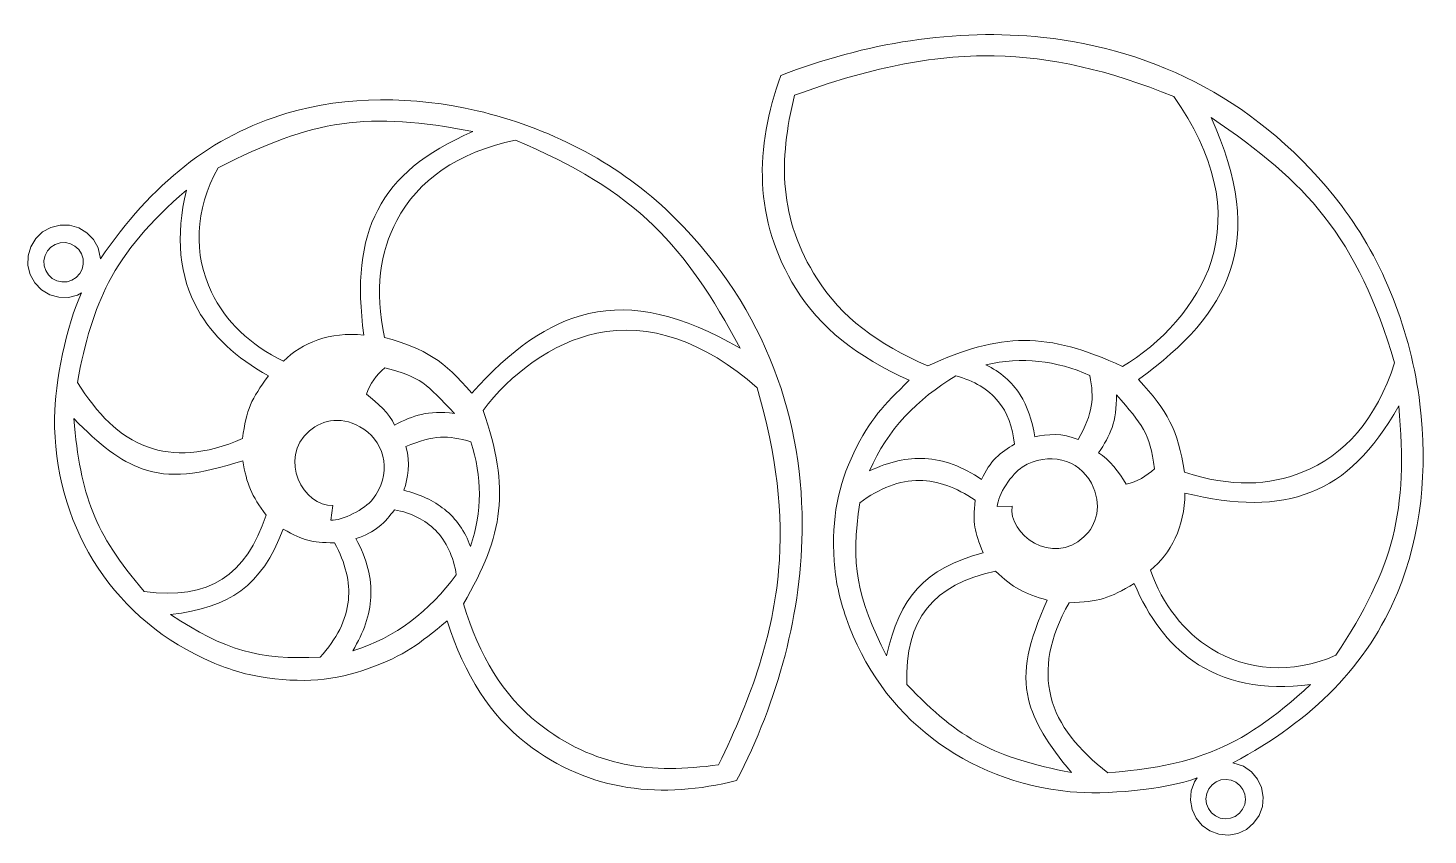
# Model space of a CAD drawing. Header units: millimetres. Extents: x -141 to 141, y -92 to 95.
# Drawn here: x -141.1 to -49, y -38.8 to 14.4 of the extents above; entities that cross this region are included whole.
import ezdxf

# ---------------------------------------------------------------- set-up
doc = ezdxf.new("R2010")
doc.units = ezdxf.units.MM
doc.header["$MEASUREMENT"] = 0
doc.layers.add('layer 1', color=7, linetype='Continuous')

msp = doc.modelspace()

# ---------------------------------------------------------------- linework, layer by layer
at = {"layer": 'layer 1', "color": 250, "lineweight": 9}
for points, knots in [([(-83.128, -8.8508), (-86.587, -7.2866), (-89.022, -5.3648), (-90.5985, -2.8139), (-90.5985, -2.8139), (-93.3975, 1.7145), (-93.3053, 6.4894), (-91.5906, 11.2169), (-91.5906, 11.2169), (-86.0598, 13.3723), (-80.0765, 14.3514), (-74.3103, 13.7303), (-74.3103, 13.7303), (-66.9515, 12.9377), (-59.9459, 9.5385), (-54.6849, 2.6516), (-54.6849, 2.6516), (-51.9038, -0.9889), (-50.1017, -5.6441), (-49.5099, -10.4127), (-49.5099, -10.4127), (-48.9805, -14.6792), (-49.4197, -19.0367), (-50.9932, -22.8398), (-50.9932, -22.8398), (-52.9569, -27.5858), (-56.5182, -31.2131), (-61.8263, -34.0441), (-61.8263, -34.0441), (-61.8263, -34.0441), (-61.1175, -34.2693), (-61.1175, -34.2693), (-61.1175, -34.2693), (-61.1175, -34.2693), (-60.6044, -34.6288), (-60.6044, -34.6288), (-60.6044, -34.6288), (-60.6044, -34.6288), (-60.2019, -35.109), (-60.2019, -35.109), (-60.2019, -35.109), (-60.2019, -35.109), (-59.9374, -35.677), (-59.9374, -35.677), (-59.9374, -35.677), (-59.9374, -35.677), (-59.829, -36.294), (-59.829, -36.294), (-59.829, -36.294), (-59.829, -36.294), (-59.8838, -36.9181), (-59.8838, -36.9181), (-59.8838, -36.9181), (-59.8838, -36.9181), (-60.0984, -37.5068), (-60.0984, -37.5068), (-60.0984, -37.5068), (-60.0984, -37.5068), (-60.458, -38.0198), (-60.458, -38.0198), (-60.458, -38.0198), (-60.458, -38.0198), (-60.9382, -38.4223), (-60.9382, -38.4223), (-60.9382, -38.4223), (-60.9382, -38.4223), (-61.5061, -38.6868), (-61.5061, -38.6868), (-61.5061, -38.6868), (-61.5061, -38.6868), (-62.1232, -38.7953), (-62.1232, -38.7953), (-62.1232, -38.7953), (-62.1232, -38.7953), (-62.7473, -38.7404), (-62.7473, -38.7404), (-62.7473, -38.7404), (-62.7473, -38.7404), (-63.3359, -38.5258), (-63.3359, -38.5258), (-63.3359, -38.5258), (-63.3359, -38.5258), (-63.849, -38.1663), (-63.849, -38.1663), (-63.849, -38.1663), (-63.849, -38.1663), (-64.2515, -37.6861), (-64.2515, -37.6861), (-64.2515, -37.6861), (-64.2515, -37.6861), (-64.516, -37.1181), (-64.516, -37.1181), (-64.516, -37.1181), (-64.516, -37.1181), (-64.6245, -36.5011), (-64.6245, -36.5011), (-64.6245, -36.5011), (-64.6245, -36.5011), (-64.5696, -35.877), (-64.5696, -35.877), (-64.5696, -35.877), (-64.5696, -35.877), (-64.355, -35.2883), (-64.355, -35.2883), (-64.355, -35.2883), (-64.355, -35.2883), (-64.1809, -35.0398), (-64.1809, -35.0398), (-64.1809, -35.0398), (-66.2976, -35.8061), (-70.2826, -36.1733), (-72.5384, -35.9484), (-72.5384, -35.9484), (-79.3553, -35.2686), (-85.0298, -31.0471), (-87.2771, -24.504), (-87.2771, -24.504), (-87.7417, -23.1511), (-87.9962, -21.9846), (-88.0736, -20.7532), (-88.0736, -20.7532), (-88.2537, -17.8877), (-87.8096, -15.7483), (-86.777, -13.6247), (-86.777, -13.6247), (-85.6816, -11.3723), (-84.862, -10.5348), (-83.128, -8.8508)], [0, 0, 0, 0, 0.030303, 0.030303, 0.030303, 0.030303, 0.0606061, 0.0606061, 0.0606061, 0.0606061, 0.0909091, 0.0909091, 0.0909091, 0.0909091, 0.1212121, 0.1212121, 0.1212121, 0.1212121, 0.1515152, 0.1515152, 0.1515152, 0.1515152, 0.1818182, 0.1818182, 0.1818182, 0.1818182, 0.2121212, 0.2121212, 0.2121212, 0.2121212, 0.2424242, 0.2424242, 0.2424242, 0.2424242, 0.2727273, 0.2727273, 0.2727273, 0.2727273, 0.3030303, 0.3030303, 0.3030303, 0.3030303, 0.3333333, 0.3333333, 0.3333333, 0.3333333, 0.3636364, 0.3636364, 0.3636364, 0.3636364, 0.3939394, 0.3939394, 0.3939394, 0.3939394, 0.4242424, 0.4242424, 0.4242424, 0.4242424, 0.4545455, 0.4545455, 0.4545455, 0.4545455, 0.4848485, 0.4848485, 0.4848485, 0.4848485, 0.5151515, 0.5151515, 0.5151515, 0.5151515, 0.5454545, 0.5454545, 0.5454545, 0.5454545, 0.5757576, 0.5757576, 0.5757576, 0.5757576, 0.6060606, 0.6060606, 0.6060606, 0.6060606, 0.6363636, 0.6363636, 0.6363636, 0.6363636, 0.6666667, 0.6666667, 0.6666667, 0.6666667, 0.6969697, 0.6969697, 0.6969697, 0.6969697, 0.7272727, 0.7272727, 0.7272727, 0.7272727, 0.7575758, 0.7575758, 0.7575758, 0.7575758, 0.7878788, 0.7878788, 0.7878788, 0.7878788, 0.8181818, 0.8181818, 0.8181818, 0.8181818, 0.8484848, 0.8484848, 0.8484848, 0.8484848, 0.8787879, 0.8787879, 0.8787879, 0.8787879, 0.9090909, 0.9090909, 0.9090909, 0.9090909, 0.9393939, 0.9393939, 0.9393939, 0.9393939, 1, 1, 1, 1]), ([(-90.6817, 9.9246), (-85.8536, 11.6827), (-81.6994, 12.5863), (-77.5327, 12.5124), (-77.5327, 12.5124), (-73.7739, 12.4456), (-70.0046, 11.5834), (-65.7206, 9.8353), (-65.7206, 9.8353), (-63.0171, 6.0464), (-62.1764, 2.3266), (-63.256, -1.0371), (-63.256, -1.0371), (-64.1523, -3.8302), (-66.586, -6.4835), (-69.0944, -7.9424), (-69.0944, -7.9424), (-71.5706, -6.7851), (-73.5719, -6.2214), (-75.5701, -6.2302), (-75.5701, -6.2302), (-77.5335, -6.2388), (-79.4943, -6.8002), (-81.9004, -7.8943), (-81.9004, -7.8943), (-85.2245, -6.4717), (-87.6026, -4.6923), (-89.1966, -2.1748), (-89.1966, -2.1748), (-91.7168, 1.8057), (-91.7458, 5.5949), (-90.6817, 9.9246)], [0, 0, 0, 0, 0.1111111, 0.1111111, 0.1111111, 0.1111111, 0.2222222, 0.2222222, 0.2222222, 0.2222222, 0.3333333, 0.3333333, 0.3333333, 0.3333333, 0.4444444, 0.4444444, 0.4444444, 0.4444444, 0.5555556, 0.5555556, 0.5555556, 0.5555556, 0.6666667, 0.6666667, 0.6666667, 0.6666667, 0.7777778, 0.7777778, 0.7777778, 0.7777778, 1, 1, 1, 1]), ([(-113.5621, -24.691), (-112.3697, -28.2951), (-110.7143, -30.9184), (-108.343, -32.7541), (-108.343, -32.7541), (-104.1335, -36.0131), (-99.3754, -36.4228), (-94.4939, -35.214), (-94.4939, -35.214), (-91.7697, -29.9401), (-90.1677, -24.0927), (-90.1799, -18.2932), (-90.1799, -18.2932), (-90.1954, -10.8918), (-92.8402, -3.568), (-99.1366, 2.3871), (-99.1366, 2.3871), (-102.4649, 5.5351), (-106.9052, 7.816), (-111.5853, 8.9053), (-111.5853, 8.9053), (-115.7726, 9.8798), (-120.1521, 9.9005), (-124.0994, 8.7351), (-124.0994, 8.7351), (-129.0254, 7.2806), (-133.0066, 4.1199), (-136.3793, -0.8616), (-136.3793, -0.8616), (-136.3793, -0.8616), (-136.5288, -0.1331), (-136.5288, -0.1331), (-136.5288, -0.1331), (-136.5288, -0.1331), (-136.8325, 0.4149), (-136.8325, 0.4149), (-136.8325, 0.4149), (-136.8325, 0.4149), (-137.2678, 0.8656), (-137.2678, 0.8656), (-137.2678, 0.8656), (-137.2678, 0.8656), (-137.8048, 1.1883), (-137.8048, 1.1883), (-137.8048, 1.1883), (-137.8048, 1.1883), (-138.4071, 1.3609), (-138.4071, 1.3609), (-138.4071, 1.3609), (-138.4071, 1.3609), (-139.0335, 1.3719), (-139.0335, 1.3719), (-139.0335, 1.3719), (-139.0335, 1.3719), (-139.6414, 1.2203), (-139.6414, 1.2203), (-139.6414, 1.2203), (-139.6414, 1.2203), (-140.1894, 0.9166), (-140.1894, 0.9166), (-140.1894, 0.9166), (-140.1894, 0.9166), (-140.6401, 0.4813), (-140.6401, 0.4813), (-140.6401, 0.4813), (-140.6401, 0.4813), (-140.9627, -0.0557), (-140.9627, -0.0557), (-140.9627, -0.0557), (-140.9627, -0.0557), (-141.1354, -0.658), (-141.1354, -0.658), (-141.1354, -0.658), (-141.1354, -0.658), (-141.1464, -1.2844), (-141.1464, -1.2844), (-141.1464, -1.2844), (-141.1464, -1.2844), (-140.9948, -1.8923), (-140.9948, -1.8923), (-140.9948, -1.8923), (-140.9948, -1.8923), (-140.6911, -2.4403), (-140.6911, -2.4403), (-140.6911, -2.4403), (-140.6911, -2.4403), (-140.2558, -2.891), (-140.2558, -2.891), (-140.2558, -2.891), (-140.2558, -2.891), (-139.7188, -3.2136), (-139.7188, -3.2136), (-139.7188, -3.2136), (-139.7188, -3.2136), (-139.1166, -3.3863), (-139.1166, -3.3863), (-139.1166, -3.3863), (-139.1166, -3.3863), (-138.4901, -3.3973), (-138.4901, -3.3973), (-138.4901, -3.3973), (-138.4901, -3.3973), (-137.8822, -3.2457), (-137.8822, -3.2457), (-137.8822, -3.2457), (-137.8822, -3.2457), (-137.6168, -3.0986), (-137.6168, -3.0986), (-137.6168, -3.0986), (-138.6011, -5.1232), (-139.3847, -9.0476), (-139.3979, -11.3145), (-139.3979, -11.3145), (-139.4377, -18.1651), (-135.8354, -24.2515), (-129.5644, -27.1735), (-129.5644, -27.1735), (-128.2678, -27.7776), (-127.1345, -28.1531), (-125.918, -28.3594), (-125.918, -28.3594), (-123.0873, -28.8394), (-120.913, -28.6224), (-118.6928, -27.8185), (-118.6928, -27.8185), (-116.3378, -26.9657), (-115.4189, -26.2386), (-113.5621, -24.691)], [0, 0, 0, 0, 0.030303, 0.030303, 0.030303, 0.030303, 0.0606061, 0.0606061, 0.0606061, 0.0606061, 0.0909091, 0.0909091, 0.0909091, 0.0909091, 0.1212121, 0.1212121, 0.1212121, 0.1212121, 0.1515152, 0.1515152, 0.1515152, 0.1515152, 0.1818182, 0.1818182, 0.1818182, 0.1818182, 0.2121212, 0.2121212, 0.2121212, 0.2121212, 0.2424242, 0.2424242, 0.2424242, 0.2424242, 0.2727273, 0.2727273, 0.2727273, 0.2727273, 0.3030303, 0.3030303, 0.3030303, 0.3030303, 0.3333333, 0.3333333, 0.3333333, 0.3333333, 0.3636364, 0.3636364, 0.3636364, 0.3636364, 0.3939394, 0.3939394, 0.3939394, 0.3939394, 0.4242424, 0.4242424, 0.4242424, 0.4242424, 0.4545455, 0.4545455, 0.4545455, 0.4545455, 0.4848485, 0.4848485, 0.4848485, 0.4848485, 0.5151515, 0.5151515, 0.5151515, 0.5151515, 0.5454545, 0.5454545, 0.5454545, 0.5454545, 0.5757576, 0.5757576, 0.5757576, 0.5757576, 0.6060606, 0.6060606, 0.6060606, 0.6060606, 0.6363636, 0.6363636, 0.6363636, 0.6363636, 0.6666667, 0.6666667, 0.6666667, 0.6666667, 0.6969697, 0.6969697, 0.6969697, 0.6969697, 0.7272727, 0.7272727, 0.7272727, 0.7272727, 0.7575758, 0.7575758, 0.7575758, 0.7575758, 0.7878788, 0.7878788, 0.7878788, 0.7878788, 0.8181818, 0.8181818, 0.8181818, 0.8181818, 0.8484848, 0.8484848, 0.8484848, 0.8484848, 0.8787879, 0.8787879, 0.8787879, 0.8787879, 0.9090909, 0.9090909, 0.9090909, 0.9090909, 0.9393939, 0.9393939, 0.9393939, 0.9393939, 1, 1, 1, 1]), ([(-124.32, -7.5872), (-123.098, -6.3687), (-121.2923, -5.6511), (-119.044, -5.8677), (-119.044, -5.8677), (-119.4954, -2.4345), (-119.2439, 0.2188), (-118.1192, 2.3624), (-118.1192, 2.3624), (-116.9588, 4.5739), (-115.067, 6.111), (-111.8601, 7.5344), (-111.8601, 7.5344), (-118.7033, 8.877), (-122.4229, 8.3413), (-128.6251, 5.1357), (-128.6251, 5.1357), (-130.2048, 2.3523), (-130.244, -0.5881), (-129.0646, -3.0484), (-129.0646, -3.0484), (-128.1566, -4.9427), (-126.526, -6.5525), (-124.32, -7.5872)], [0, 0, 0, 0, 0.1428571, 0.1428571, 0.1428571, 0.1428571, 0.2857143, 0.2857143, 0.2857143, 0.2857143, 0.4285714, 0.4285714, 0.4285714, 0.4285714, 0.5714286, 0.5714286, 0.5714286, 0.5714286, 0.7142857, 0.7142857, 0.7142857, 0.7142857, 1, 1, 1, 1]), ([(-68.0463, -8.8041), (-66.0922, -10.8906), (-65.4741, -12.076), (-65.0012, -14.9007), (-65.0012, -14.9007), (-61.9433, -15.9101), (-59.4278, -15.7774), (-57.2572, -14.9082), (-57.2572, -14.9082), (-54.4981, -13.8034), (-52.3678, -11.4188), (-51.1784, -7.699), (-51.1784, -7.699), (-52.3976, -3.6176), (-53.8037, -0.616), (-55.8323, 1.9625), (-55.8323, 1.9625), (-57.679, 4.3098), (-60.0416, 6.3066), (-63.2491, 8.4482), (-63.2491, 8.4482), (-61.428, 4.3995), (-61.0542, 1.1547), (-62.0193, -1.68), (-62.0193, -1.68), (-62.9116, -4.3013), (-64.9493, -6.5722), (-68.0463, -8.8041)], [0, 0, 0, 0, 0.125, 0.125, 0.125, 0.125, 0.25, 0.25, 0.25, 0.25, 0.375, 0.375, 0.375, 0.375, 0.5, 0.5, 0.5, 0.5, 0.625, 0.625, 0.625, 0.625, 0.75, 0.75, 0.75, 0.75, 1, 1, 1, 1]), ([(-111.932, -9.6976), (-113.8018, -7.5352), (-114.9157, -6.796), (-117.6751, -6.0291), (-117.6751, -6.0291), (-118.3579, -2.8821), (-117.9618, -0.3945), (-116.8694, 1.6729), (-116.8694, 1.6729), (-115.481, 4.3007), (-112.8859, 6.1688), (-109.0618, 6.9611), (-109.0618, 6.9611), (-105.131, 5.32), (-102.2936, 3.6065), (-99.9424, 1.3184), (-99.9424, 1.3184), (-97.802, -0.7646), (-96.0643, -3.3238), (-94.2713, -6.7385), (-94.2713, -6.7385), (-98.1064, -4.5023), (-101.294, -3.7898), (-104.2144, -4.4519), (-104.2144, -4.4519), (-106.9149, -5.0641), (-109.3872, -6.852), (-111.932, -9.6976)], [0, 0, 0, 0, 0.125, 0.125, 0.125, 0.125, 0.25, 0.25, 0.25, 0.25, 0.375, 0.375, 0.375, 0.375, 0.5, 0.5, 0.5, 0.5, 0.625, 0.625, 0.625, 0.625, 0.75, 0.75, 0.75, 0.75, 1, 1, 1, 1]), ([(-127.0201, -12.6875), (-126.7804, -10.7533), (-126.4409, -10.0955), (-125.3234, -8.5585), (-125.3234, -8.5585), (-127.4546, -7.3724), (-129.009, -5.9184), (-129.9694, -4.1958), (-129.9694, -4.1958), (-131.1904, -2.0056), (-131.4513, 0.619), (-130.7164, 3.6795), (-130.7164, 3.6795), (-133.147, 1.5432), (-134.7279, -0.2675), (-135.8405, -2.4095), (-135.8405, -2.4095), (-136.7852, -4.2282), (-137.3925, -6.2859), (-137.8959, -8.9847), (-137.8959, -8.9847), (-136.5902, -11.0554), (-135.1663, -12.5622), (-133.2738, -13.2416), (-133.2738, -13.2416), (-131.5391, -13.8643), (-129.4935, -13.7644), (-127.0201, -12.6875)], [0, 0, 0, 0, 0.125, 0.125, 0.125, 0.125, 0.25, 0.25, 0.25, 0.25, 0.375, 0.375, 0.375, 0.375, 0.5, 0.5, 0.5, 0.5, 0.625, 0.625, 0.625, 0.625, 0.75, 0.75, 0.75, 0.75, 1, 1, 1, 1]), ([(-139.5463, -2.1434), (-139.5463, -2.1434), (-139.2453, -2.3003), (-139.2453, -2.3003), (-139.2453, -2.3003), (-139.2453, -2.3003), (-138.9141, -2.3739), (-138.9141, -2.3739), (-138.9141, -2.3739), (-138.9141, -2.3739), (-138.575, -2.3593), (-138.575, -2.3593), (-138.575, -2.3593), (-138.575, -2.3593), (-138.2513, -2.2574), (-138.2513, -2.2574), (-138.2513, -2.2574), (-138.2513, -2.2574), (-137.965, -2.0752), (-137.965, -2.0752), (-137.965, -2.0752), (-137.965, -2.0752), (-137.7356, -1.8252), (-137.7356, -1.8252), (-137.7356, -1.8252), (-137.7356, -1.8252), (-137.5787, -1.5242), (-137.5787, -1.5242), (-137.5787, -1.5242), (-137.5787, -1.5242), (-137.5051, -1.1929), (-137.5051, -1.1929), (-137.5051, -1.1929), (-137.5051, -1.1929), (-137.5197, -0.8539), (-137.5197, -0.8539), (-137.5197, -0.8539), (-137.5197, -0.8539), (-137.6216, -0.5302), (-137.6216, -0.5302), (-137.6216, -0.5302), (-137.6216, -0.5302), (-137.8037, -0.2439), (-137.8037, -0.2439), (-137.8037, -0.2439), (-137.8037, -0.2439), (-138.0538, -0.0144), (-138.0538, -0.0144), (-138.0538, -0.0144), (-138.0538, -0.0144), (-138.3548, 0.1424), (-138.3548, 0.1424), (-138.3548, 0.1424), (-138.3548, 0.1424), (-138.686, 0.2161), (-138.686, 0.2161), (-138.686, 0.2161), (-138.686, 0.2161), (-139.0251, 0.2014), (-139.0251, 0.2014), (-139.0251, 0.2014), (-139.0251, 0.2014), (-139.3488, 0.0996), (-139.3488, 0.0996), (-139.3488, 0.0996), (-139.3488, 0.0996), (-139.6351, -0.0826), (-139.6351, -0.0826), (-139.6351, -0.0826), (-139.6351, -0.0826), (-139.8645, -0.3327), (-139.8645, -0.3327), (-139.8645, -0.3327), (-139.8645, -0.3327), (-140.0214, -0.6336), (-140.0214, -0.6336), (-140.0214, -0.6336), (-140.0214, -0.6336), (-140.095, -0.9649), (-140.095, -0.9649), (-140.095, -0.9649), (-140.095, -0.9649), (-140.0804, -1.304), (-140.0804, -1.304), (-140.0804, -1.304), (-140.0804, -1.304), (-139.9785, -1.6277), (-139.9785, -1.6277), (-139.9785, -1.6277), (-139.9785, -1.6277), (-139.7964, -1.914), (-139.7964, -1.914), (-139.7964, -1.914), (-139.7964, -1.914), (-139.5463, -2.1434), (-139.5463, -2.1434), (-139.5463, -2.1434), (-139.5463, -2.1434), (-139.5463, -2.1434), (-139.5463, -2.1434)], [0, 0, 0, 0, 0.0384615, 0.0384615, 0.0384615, 0.0384615, 0.0769231, 0.0769231, 0.0769231, 0.0769231, 0.1153846, 0.1153846, 0.1153846, 0.1153846, 0.1538462, 0.1538462, 0.1538462, 0.1538462, 0.1923077, 0.1923077, 0.1923077, 0.1923077, 0.2307692, 0.2307692, 0.2307692, 0.2307692, 0.2692308, 0.2692308, 0.2692308, 0.2692308, 0.3076923, 0.3076923, 0.3076923, 0.3076923, 0.3461538, 0.3461538, 0.3461538, 0.3461538, 0.3846154, 0.3846154, 0.3846154, 0.3846154, 0.4230769, 0.4230769, 0.4230769, 0.4230769, 0.4615385, 0.4615385, 0.4615385, 0.4615385, 0.5, 0.5, 0.5, 0.5, 0.5384615, 0.5384615, 0.5384615, 0.5384615, 0.5769231, 0.5769231, 0.5769231, 0.5769231, 0.6153846, 0.6153846, 0.6153846, 0.6153846, 0.6538462, 0.6538462, 0.6538462, 0.6538462, 0.6923077, 0.6923077, 0.6923077, 0.6923077, 0.7307692, 0.7307692, 0.7307692, 0.7307692, 0.7692308, 0.7692308, 0.7692308, 0.7692308, 0.8076923, 0.8076923, 0.8076923, 0.8076923, 0.8461538, 0.8461538, 0.8461538, 0.8461538, 0.8846154, 0.8846154, 0.8846154, 0.8846154, 0.9230769, 0.9230769, 0.9230769, 0.9230769, 1, 1, 1, 1]), ([(-95.6837, -34.1744), (-93.4283, -29.5576), (-92.0935, -25.5213), (-91.7295, -21.3699), (-91.7295, -21.3699), (-91.4012, -17.6248), (-91.8628, -13.7858), (-93.1514, -9.342), (-93.1514, -9.342), (-96.6355, -6.2555), (-100.2465, -5.0289), (-103.7049, -5.7493), (-103.7049, -5.7493), (-106.5767, -6.3474), (-109.4709, -8.489), (-111.1851, -10.8303), (-111.1851, -10.8303), (-110.2942, -13.4144), (-109.9438, -15.4638), (-110.1624, -17.45), (-110.1624, -17.45), (-110.3771, -19.4017), (-111.1413, -21.2927), (-112.482, -23.5706), (-112.482, -23.5706), (-111.4163, -27.0257), (-109.8964, -29.5775), (-107.5602, -31.427), (-107.5602, -31.427), (-103.8664, -34.3513), (-100.1012, -34.778), (-95.6837, -34.1744)], [0, 0, 0, 0, 0.1111111, 0.1111111, 0.1111111, 0.1111111, 0.2222222, 0.2222222, 0.2222222, 0.2222222, 0.3333333, 0.3333333, 0.3333333, 0.3333333, 0.4444444, 0.4444444, 0.4444444, 0.4444444, 0.5555556, 0.5555556, 0.5555556, 0.5555556, 0.6666667, 0.6666667, 0.6666667, 0.6666667, 0.7777778, 0.7777778, 0.7777778, 0.7777778, 1, 1, 1, 1]), ([(-78.0914, -7.8375), (-77.1355, -8.2892), (-76.3842, -8.942), (-75.8388, -9.7965), (-75.8388, -9.7965), (-75.3513, -10.5604), (-75.0283, -11.4855), (-74.871, -12.5724), (-74.871, -12.5724), (-74.0443, -12.4063), (-73.0725, -12.2955), (-72.0038, -12.7526), (-72.0038, -12.7526), (-71.0212, -10.9772), (-70.9632, -10.0829), (-71.2361, -8.5248), (-71.2361, -8.5248), (-73.478, -7.5547), (-75.7008, -7.2699), (-78.0914, -7.8375)], [0, 0, 0, 0, 0.1666667, 0.1666667, 0.1666667, 0.1666667, 0.3333333, 0.3333333, 0.3333333, 0.3333333, 0.5, 0.5, 0.5, 0.5, 0.6666667, 0.6666667, 0.6666667, 0.6666667, 1, 1, 1, 1]), ([(-117.0085, -11.8012), (-115.7645, -11.1469), (-114.8513, -10.8226), (-113.074, -11.0261), (-113.074, -11.0261), (-114.885, -9.1238), (-115.3025, -8.5925), (-117.6578, -8.0268), (-117.6578, -8.0268), (-118.2076, -8.4896), (-118.6294, -9.0915), (-118.8722, -9.7683), (-118.8722, -9.7683), (-118.1405, -10.3316), (-117.3471, -11.0341), (-117.0085, -11.8012)], [0, 0, 0, 0, 0.2, 0.2, 0.2, 0.2, 0.4, 0.4, 0.4, 0.4, 0.6, 0.6, 0.6, 0.6, 1, 1, 1, 1]), ([(-85.7445, -14.8142), (-84.5632, -12.0794), (-82.6062, -10.0825), (-80.0543, -8.5611), (-80.0543, -8.5611), (-78.8631, -8.879), (-77.9269, -9.436), (-77.2739, -10.2372), (-77.2739, -10.2372), (-76.6744, -10.9727), (-76.3132, -11.9142), (-76.2121, -13.0654), (-76.2121, -13.0654), (-77.0933, -13.5518), (-77.8422, -14.1753), (-78.3664, -15.3814), (-78.3664, -15.3814), (-79.6343, -14.5234), (-80.8536, -14.0691), (-82.1059, -14.0035), (-82.1059, -14.0035), (-83.2684, -13.9426), (-84.4595, -14.217), (-85.7445, -14.8142)], [0, 0, 0, 0, 0.1428571, 0.1428571, 0.1428571, 0.1428571, 0.2857143, 0.2857143, 0.2857143, 0.2857143, 0.4285714, 0.4285714, 0.4285714, 0.4285714, 0.5714286, 0.5714286, 0.5714286, 0.5714286, 0.7142857, 0.7142857, 0.7142857, 0.7142857, 1, 1, 1, 1]), ([(-70.6714, -13.6317), (-69.8901, -12.4632), (-69.4717, -11.5891), (-69.4874, -9.8003), (-69.4874, -9.8003), (-67.7858, -11.801), (-67.3013, -12.272), (-66.986, -14.6737), (-66.986, -14.6737), (-67.504, -15.1719), (-68.1469, -15.5281), (-68.8454, -15.6985), (-68.8454, -15.6985), (-69.3288, -14.9117), (-69.9441, -14.0489), (-70.6714, -13.6317)], [0, 0, 0, 0, 0.2, 0.2, 0.2, 0.2, 0.4, 0.4, 0.4, 0.4, 0.6, 0.6, 0.6, 0.6, 1, 1, 1, 1]), ([(-67.2484, -21.3452), (-65.9083, -20.2579), (-65.0051, -18.5376), (-64.9844, -16.279), (-64.9844, -16.279), (-61.6176, -17.0884), (-58.9526, -17.1169), (-56.7027, -16.2235), (-56.7027, -16.2235), (-54.3816, -15.3017), (-52.6543, -13.5818), (-50.9021, -10.5421), (-50.9021, -10.5421), (-50.2855, -17.4884), (-51.2088, -21.1312), (-55.0479, -26.9625), (-55.0479, -26.9625), (-57.9818, -28.2412), (-60.9101, -27.9714), (-63.2329, -26.5402), (-63.2329, -26.5402), (-65.0214, -25.4383), (-66.4511, -23.6477), (-67.2484, -21.3452)], [0, 0, 0, 0, 0.1428571, 0.1428571, 0.1428571, 0.1428571, 0.2857143, 0.2857143, 0.2857143, 0.2857143, 0.4285714, 0.4285714, 0.4285714, 0.4285714, 0.5714286, 0.5714286, 0.5714286, 0.5714286, 0.7142857, 0.7142857, 0.7142857, 0.7142857, 1, 1, 1, 1]), ([(-125.4579, -17.7209), (-126.4449, -16.4543), (-126.7424, -15.6795), (-127.0096, -14.1447), (-127.0096, -14.1447), (-129.8811, -15.0758), (-131.8115, -15.3232), (-133.6231, -14.683), (-133.6231, -14.683), (-135.0636, -14.174), (-136.4291, -13.1037), (-138.1332, -11.3698), (-138.1332, -11.3698), (-137.6644, -16.4973), (-136.818, -18.8402), (-133.4954, -22.7536), (-133.4954, -22.7536), (-129.2166, -23.3452), (-126.785, -21.6992), (-125.4579, -17.7209)], [0, 0, 0, 0, 0.1666667, 0.1666667, 0.1666667, 0.1666667, 0.3333333, 0.3333333, 0.3333333, 0.3333333, 0.5, 0.5, 0.5, 0.5, 0.6666667, 0.6666667, 0.6666667, 0.6666667, 1, 1, 1, 1]), ([(-119.0462, -12.0605), (-117.5601, -13.0429), (-117.2146, -15.0976), (-118.4618, -16.6923), (-118.4618, -16.6923), (-118.9527, -17.3199), (-120.4592, -18.116), (-121.2167, -18.0581), (-121.2167, -18.0581), (-121.2167, -18.0581), (-121.0885, -17.0966), (-121.0885, -17.0966), (-121.0885, -17.0966), (-122.9527, -17.1829), (-124.7683, -14.0314), (-122.6091, -12.171), (-122.6091, -12.171), (-121.7321, -11.4154), (-120.3944, -11.1692), (-119.0462, -12.0605)], [0, 0, 0, 0, 0.1666667, 0.1666667, 0.1666667, 0.1666667, 0.3333333, 0.3333333, 0.3333333, 0.3333333, 0.5, 0.5, 0.5, 0.5, 0.6666667, 0.6666667, 0.6666667, 0.6666667, 1, 1, 1, 1]), ([(-112.0255, -19.7886), (-112.3744, -18.7906), (-112.9447, -17.9749), (-113.7372, -17.3428), (-113.7372, -17.3428), (-114.4456, -16.7778), (-115.3317, -16.3594), (-116.3961, -16.0888), (-116.3961, -16.0888), (-116.1441, -15.2841), (-115.9319, -14.3293), (-116.2742, -13.2186), (-116.2742, -13.2186), (-114.4055, -12.4278), (-113.51, -12.4641), (-111.9892, -12.899), (-111.9892, -12.899), (-111.2598, -15.2304), (-111.21, -17.4708), (-112.0255, -19.7886)], [0, 0, 0, 0, 0.1666667, 0.1666667, 0.1666667, 0.1666667, 0.3333333, 0.3333333, 0.3333333, 0.3333333, 0.5, 0.5, 0.5, 0.5, 0.6666667, 0.6666667, 0.6666667, 0.6666667, 1, 1, 1, 1]), ([(-71.1432, -15.6309), (-71.9641, -14.0498), (-73.9712, -13.4905), (-75.688, -14.5633), (-75.688, -14.5633), (-76.3637, -14.9856), (-77.3136, -16.4002), (-77.3356, -17.1596), (-77.3356, -17.1596), (-77.3356, -17.1596), (-76.3659, -17.1331), (-76.3659, -17.1331), (-76.3659, -17.1331), (-76.6475, -18.9779), (-73.7041, -21.1144), (-71.6272, -19.1625), (-71.6272, -19.1625), (-70.7837, -18.3697), (-70.3984, -17.0652), (-71.1432, -15.6309)], [0, 0, 0, 0, 0.1666667, 0.1666667, 0.1666667, 0.1666667, 0.3333333, 0.3333333, 0.3333333, 0.3333333, 0.5, 0.5, 0.5, 0.5, 0.6666667, 0.6666667, 0.6666667, 0.6666667, 1, 1, 1, 1]), ([(-86.3832, -16.9126), (-85.0889, -15.9404), (-83.785, -15.4398), (-82.4533, -15.4527), (-82.4533, -15.4527), (-81.2614, -15.4641), (-80.0471, -15.8867), (-78.7976, -16.7503), (-78.7976, -16.7503), (-78.9294, -18.3535), (-78.8738, -18.7265), (-78.2642, -20.2103), (-78.2642, -20.2103), (-82.1642, -21.2407), (-83.7526, -23.1715), (-84.6255, -26.9905), (-84.6255, -26.9905), (-86.6129, -23.1116), (-86.9966, -20.973), (-86.3832, -16.9126)], [0, 0, 0, 0, 0.1666667, 0.1666667, 0.1666667, 0.1666667, 0.3333333, 0.3333333, 0.3333333, 0.3333333, 0.5, 0.5, 0.5, 0.5, 0.6666667, 0.6666667, 0.6666667, 0.6666667, 1, 1, 1, 1]), ([(-119.7673, -26.6668), (-116.9235, -25.7792), (-114.7322, -24.0427), (-112.9512, -21.6647), (-112.9512, -21.6647), (-113.1423, -20.4467), (-113.5979, -19.4572), (-114.3261, -18.7237), (-114.3261, -18.7237), (-114.9946, -18.0502), (-115.893, -17.5922), (-117.0272, -17.3708), (-117.0272, -17.3708), (-117.6034, -18.196), (-118.3021, -18.8753), (-119.5566, -19.27), (-119.5566, -19.27), (-118.8365, -20.6209), (-118.5127, -21.8812), (-118.579, -23.1335), (-118.579, -23.1335), (-118.6405, -24.2959), (-119.0384, -25.4516), (-119.7673, -26.6668)], [0, 0, 0, 0, 0.1428571, 0.1428571, 0.1428571, 0.1428571, 0.2857143, 0.2857143, 0.2857143, 0.2857143, 0.4285714, 0.4285714, 0.4285714, 0.4285714, 0.5714286, 0.5714286, 0.5714286, 0.5714286, 0.7142857, 0.7142857, 0.7142857, 0.7142857, 1, 1, 1, 1]), ([(-121.9211, -27.0817), (-120.8184, -25.8966), (-120.1837, -24.6525), (-120.0566, -23.3268), (-120.0566, -23.3268), (-119.9428, -22.1403), (-120.2356, -20.8883), (-120.9632, -19.555), (-120.9632, -19.555), (-122.5714, -19.5177), (-122.9365, -19.4233), (-124.3481, -18.6613), (-124.3481, -18.6613), (-125.7823, -22.4315), (-127.8692, -23.8084), (-131.7587, -24.2754), (-131.7587, -24.2754), (-128.11, -26.6591), (-126.0235, -27.2653), (-121.9211, -27.0817)], [0, 0, 0, 0, 0.1666667, 0.1666667, 0.1666667, 0.1666667, 0.3333333, 0.3333333, 0.3333333, 0.3333333, 0.5, 0.5, 0.5, 0.5, 0.6666667, 0.6666667, 0.6666667, 0.6666667, 1, 1, 1, 1]), ([(-77.4456, -21.4127), (-76.2896, -22.5273), (-75.5503, -22.9045), (-74.0521, -23.3314), (-74.0521, -23.3314), (-75.2796, -26.0892), (-75.7283, -27.983), (-75.2819, -29.8518), (-75.2819, -29.8518), (-74.9269, -31.3378), (-74.0059, -32.8081), (-72.4606, -34.6849), (-72.4606, -34.6849), (-77.5105, -33.6802), (-79.7516, -32.5925), (-83.2944, -28.8773), (-83.2944, -28.8773), (-83.4335, -24.5601), (-81.5412, -22.3148), (-77.4456, -21.4127)], [0, 0, 0, 0, 0.1666667, 0.1666667, 0.1666667, 0.1666667, 0.3333333, 0.3333333, 0.3333333, 0.3333333, 0.5, 0.5, 0.5, 0.5, 0.6666667, 0.6666667, 0.6666667, 0.6666667, 1, 1, 1, 1]), ([(-72.604, -23.4948), (-70.6554, -23.4596), (-69.9656, -23.191), (-68.3197, -22.2411), (-68.3197, -22.2411), (-67.364, -24.4851), (-66.0812, -26.1835), (-64.469, -27.3195), (-64.469, -27.3195), (-62.4191, -28.7637), (-59.8364, -29.2988), (-56.7157, -28.8893), (-56.7157, -28.8893), (-59.0954, -31.0822), (-61.0621, -32.4642), (-63.3091, -33.3457), (-63.3091, -33.3457), (-65.2169, -34.0942), (-67.327, -34.4821), (-70.0637, -34.6993), (-70.0637, -34.6993), (-71.9859, -33.1834), (-73.3348, -31.6092), (-73.8118, -29.6558), (-73.8118, -29.6558), (-74.2489, -27.8653), (-73.9347, -25.8415), (-72.604, -23.4948)], [0, 0, 0, 0, 0.125, 0.125, 0.125, 0.125, 0.25, 0.25, 0.25, 0.25, 0.375, 0.375, 0.375, 0.375, 0.5, 0.5, 0.5, 0.5, 0.625, 0.625, 0.625, 0.625, 0.75, 0.75, 0.75, 0.75, 1, 1, 1, 1]), ([(-63.4336, -37.059), (-63.4336, -37.059), (-63.558, -36.7432), (-63.558, -36.7432), (-63.558, -36.7432), (-63.558, -36.7432), (-63.5964, -36.4061), (-63.5964, -36.4061), (-63.5964, -36.4061), (-63.5964, -36.4061), (-63.5463, -36.0704), (-63.5463, -36.0704), (-63.5463, -36.0704), (-63.5463, -36.0704), (-63.4109, -35.7592), (-63.4109, -35.7592), (-63.4109, -35.7592), (-63.4109, -35.7592), (-63.1997, -35.4936), (-63.1997, -35.4936), (-63.1997, -35.4936), (-63.1997, -35.4936), (-62.927, -35.2917), (-62.927, -35.2917), (-62.927, -35.2917), (-62.927, -35.2917), (-62.6112, -35.1673), (-62.6112, -35.1673), (-62.6112, -35.1673), (-62.6112, -35.1673), (-62.274, -35.1289), (-62.274, -35.1289), (-62.274, -35.1289), (-62.274, -35.1289), (-61.9384, -35.179), (-61.9384, -35.179), (-61.9384, -35.179), (-61.9384, -35.179), (-61.6272, -35.3143), (-61.6272, -35.3143), (-61.6272, -35.3143), (-61.6272, -35.3143), (-61.3616, -35.5255), (-61.3616, -35.5255), (-61.3616, -35.5255), (-61.3616, -35.5255), (-61.1596, -35.7983), (-61.1596, -35.7983), (-61.1596, -35.7983), (-61.1596, -35.7983), (-61.0353, -36.1141), (-61.0353, -36.1141), (-61.0353, -36.1141), (-61.0353, -36.1141), (-60.9968, -36.4512), (-60.9968, -36.4512), (-60.9968, -36.4512), (-60.9968, -36.4512), (-61.047, -36.7869), (-61.047, -36.7869), (-61.047, -36.7869), (-61.047, -36.7869), (-61.1822, -37.0981), (-61.1822, -37.0981), (-61.1822, -37.0981), (-61.1822, -37.0981), (-61.3935, -37.3637), (-61.3935, -37.3637), (-61.3935, -37.3637), (-61.3935, -37.3637), (-61.6663, -37.5656), (-61.6663, -37.5656), (-61.6663, -37.5656), (-61.6663, -37.5656), (-61.982, -37.69), (-61.982, -37.69), (-61.982, -37.69), (-61.982, -37.69), (-62.3192, -37.7284), (-62.3192, -37.7284), (-62.3192, -37.7284), (-62.3192, -37.7284), (-62.6549, -37.6783), (-62.6549, -37.6783), (-62.6549, -37.6783), (-62.6549, -37.6783), (-62.9661, -37.5429), (-62.9661, -37.5429), (-62.9661, -37.5429), (-62.9661, -37.5429), (-63.2317, -37.3318), (-63.2317, -37.3318), (-63.2317, -37.3318), (-63.2317, -37.3318), (-63.4336, -37.059), (-63.4336, -37.059), (-63.4336, -37.059), (-63.4336, -37.059), (-63.4336, -37.059), (-63.4336, -37.059)], [0, 0, 0, 0, 0.0384615, 0.0384615, 0.0384615, 0.0384615, 0.0769231, 0.0769231, 0.0769231, 0.0769231, 0.1153846, 0.1153846, 0.1153846, 0.1153846, 0.1538462, 0.1538462, 0.1538462, 0.1538462, 0.1923077, 0.1923077, 0.1923077, 0.1923077, 0.2307692, 0.2307692, 0.2307692, 0.2307692, 0.2692308, 0.2692308, 0.2692308, 0.2692308, 0.3076923, 0.3076923, 0.3076923, 0.3076923, 0.3461538, 0.3461538, 0.3461538, 0.3461538, 0.3846154, 0.3846154, 0.3846154, 0.3846154, 0.4230769, 0.4230769, 0.4230769, 0.4230769, 0.4615385, 0.4615385, 0.4615385, 0.4615385, 0.5, 0.5, 0.5, 0.5, 0.5384615, 0.5384615, 0.5384615, 0.5384615, 0.5769231, 0.5769231, 0.5769231, 0.5769231, 0.6153846, 0.6153846, 0.6153846, 0.6153846, 0.6538462, 0.6538462, 0.6538462, 0.6538462, 0.6923077, 0.6923077, 0.6923077, 0.6923077, 0.7307692, 0.7307692, 0.7307692, 0.7307692, 0.7692308, 0.7692308, 0.7692308, 0.7692308, 0.8076923, 0.8076923, 0.8076923, 0.8076923, 0.8461538, 0.8461538, 0.8461538, 0.8461538, 0.8846154, 0.8846154, 0.8846154, 0.8846154, 0.9230769, 0.9230769, 0.9230769, 0.9230769, 1, 1, 1, 1])]:
    msp.add_open_spline(points, degree=3, knots=knots, dxfattribs=at)

doc.saveas('drawing.dxf')
